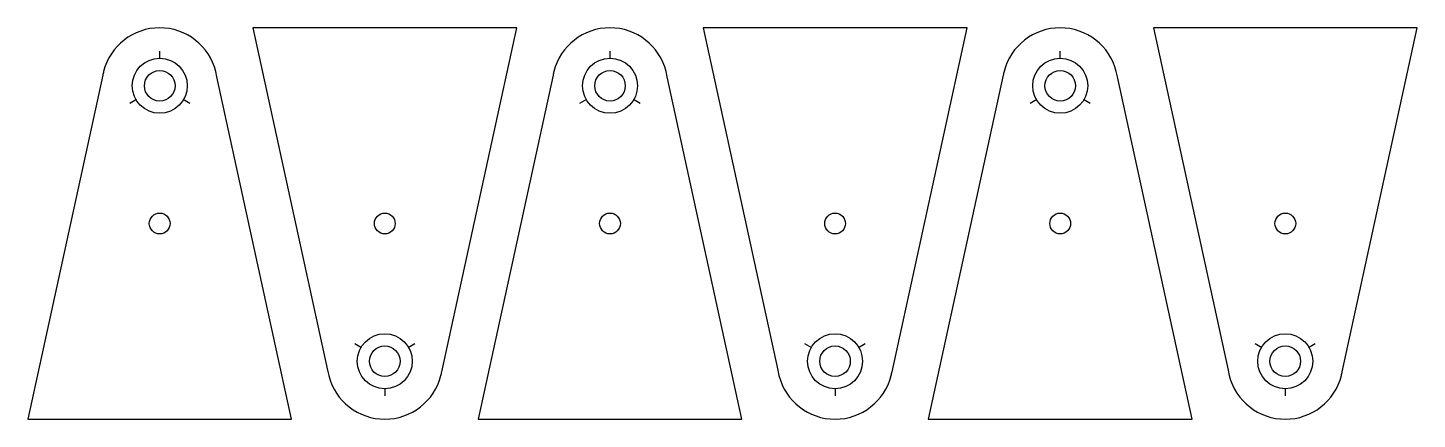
# Model space of a CAD drawing. Extents: x 0 to 22.4, y 0 to 6.3.
import ezdxf

# ---------------------------------------------------------------- set-up
doc = ezdxf.new("R2010")
doc.units = 0
doc.header["$MEASUREMENT"] = 0
doc.layers.get('0').update_dxf_attribs({"linetype": 'CONTINUOUS'})

msp = doc.modelspace()

# ---------------------------------------------------------------- linework, layer by layer
at = {"color": 7, "linetype": 'CONTINUOUS'}
for p, q in [((2.130208, 5.805179), (2.130208, 5.930179)), ((9.381256, 5.805179), (9.381256, 5.930179)), ((16.631256, 5.805179), (16.631256, 5.930179)), ((1.646597, 5.093607), (1.75485, 5.156107)), ((2.506534, 5.156672), (2.614787, 5.094172)), ((8.897645, 5.093607), (9.005898, 5.156107)), ((9.757582, 5.156672), (9.865835, 5.094172)), ((16.147645, 5.093607), (16.255898, 5.156107)), ((17.007582, 5.156672), (17.115835, 5.094172)), ((5.377835, 1.153715), (5.269582, 1.216215)), ((6.237772, 1.216781), (6.129519, 1.154281)), ((12.628883, 1.153715), (12.52063, 1.216215)), ((13.48882, 1.216781), (13.380567, 1.154281)), ((19.878883, 1.153715), (19.77063, 1.216215)), ((20.73882, 1.216781), (20.630567, 1.154281)), ((5.75416, 0.505208), (5.75416, 0.380208)), ((13.005208, 0.505208), (13.005208, 0.380208)), ((20.255208, 0.505208), (20.255208, 0.380208))]:
    msp.add_line(p, q, dxfattribs=at)
for points in [[(0.005208, 0.005208), (4.25416, 0.005208), (3.051787, 5.5181), (3.033617, 5.601409, 0.778565), (1.225751, 5.601409, 0.016778), (1.212411, 5.540245)], [(7.87916, 6.305179), (3.630208, 6.305179), (4.832581, 0.792288), (4.850751, 0.708979, 0.778565), (6.658617, 0.708979, 0.016778), (6.671957, 0.770142)], [(7.256256, 0.005208), (11.505208, 0.005208), (10.302835, 5.5181), (10.284665, 5.601409, 0.778565), (8.476799, 5.601409, 0.016778), (8.463459, 5.540245)], [(15.130208, 6.305179), (10.881256, 6.305179), (12.083629, 0.792288), (12.101799, 0.708979, 0.778565), (13.909665, 0.708979, 0.016778), (13.923005, 0.770142)], [(14.506256, 0.005208), (18.755208, 0.005208), (17.552835, 5.5181), (17.534665, 5.601409, 0.778565), (15.726799, 5.601409, 0.016778), (15.713459, 5.540245)], [(22.380208, 6.305179), (18.131256, 6.305179), (19.333629, 0.792288), (19.351799, 0.708979, 0.778565), (21.159665, 0.708979, 0.016778), (21.173005, 0.770142)]]:
    msp.add_lwpolyline(points, format="xyb", close=True, dxfattribs=at)
for centre, radius in [((2.130208, 5.372108), 0.442913), ((2.130208, 5.372169), 0.246063), ((9.381256, 5.372108), 0.442913), ((9.381256, 5.372169), 0.246063), ((16.631256, 5.372108), 0.442913), ((16.631256, 5.372169), 0.246063), ((2.129684, 3.155194), 0.167323), ((5.754684, 3.155194), 0.167323), ((9.380732, 3.155194), 0.167323), ((13.005732, 3.155194), 0.167323), ((16.630732, 3.155194), 0.167323), ((20.255732, 3.155194), 0.167323), ((5.75416, 0.938279), 0.442913), ((13.005208, 0.938279), 0.442913), ((20.255208, 0.938279), 0.442913), ((5.75416, 0.938219), 0.246063), ((13.005208, 0.938219), 0.246063), ((20.255208, 0.938219), 0.246063)]:
    msp.add_circle(centre, radius, dxfattribs=at)

doc.saveas('drawing.dxf')
